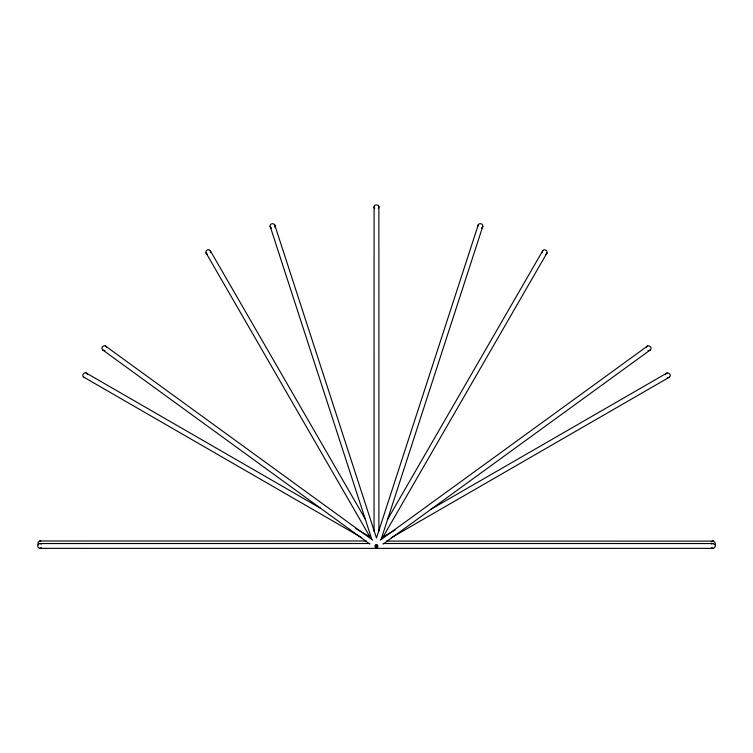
<?xml version="1.0" encoding="UTF-8"?>
<svg xmlns="http://www.w3.org/2000/svg" width="753" height="753" viewBox="0 0 753 753"><rect width="100%" height="100%" fill="white"/><g stroke="black" fill="none" stroke-linecap="round" stroke-linejoin="round"><path stroke-width="1.13" d="M478.136 225.185L477.986 226.211M376.434 544.447L376.528 548.269L376.566 544.447M374.665 208.666C371.361 203.799 381.432 203.592 378.401 208.553M482.729 226.662C483.765 223.585 478.588 222.267 478.014 225.467M482.466 227.387L482.692 226.672M542.555 251.013L542.311 252.641M210.642 252.66L210.435 250.89M665.501 374.665C666.772 370.325 672.871 374.938 669.125 377.357L391.306 537.755M376.528 537.83L478.24 224.883M381.14 539.327L482.795 226.361M646.3 347.51C647.524 343.415 653.435 347.528 650.121 350.107M546.829 253.3C548.476 250.514 543.685 248.151 542.461 251.163M482.315 227.472L482.682 226.804M546.414 253.968L546.791 253.309M274.704 227.039C276.69 222.709 268.586 222.512 270.318 226.917M40.191 543.525C37.048 543.233 36.878 548.419 40.022 548.363L712.987 548.363C717.214 547.949 715.632 538.546 711.209 541.793M387.635 519.344L542.8 250.627M383.032 537.002L546.951 253.027M377.347 544.843L375.314 547.629M482.005 227.801L481.496 228.14M668.843 377.517L669.379 377.178M41.584 547.855L39.721 548.335M380.35 540.108L647.533 346.022M383.202 544.033L650.347 349.9M711.425 544.014L712.837 543.506M546.132 254.109L545.605 254.401M649.604 350.465L649.735 350.352M381.997 537.529L395.203 529.905M430.481 509.536L666.979 373.027M668.862 377.498L667.224 377.63M377.818 545.52L374.994 546.433M105.015 350.503L103.66 350.503M649.312 350.522L647.957 350.522M40.775 541.002L38.064 542.038L38.064 544.767M39.843 540.983L40.323 540.974M39.871 543.525L40.342 543.515M40.173 548.363L40.653 548.353M39.693 541.002L366.41 540.974M386.581 541.087L713.307 541.115M39.721 543.544L369.808 543.515M383.202 543.506L713.289 543.544L715.002 544.701M713.289 548.335L711.425 547.855M712.677 541.087L713.157 541.096M712.658 543.506L713.138 543.525M712.357 548.353L712.827 548.363M40.173 543.515L41.584 544.014M712.809 543.525L713.289 543.544M378.053 546.509L377.206 546.245M376.924 546.151L375.474 544.664M375.916 545.831L374.9 545.492M87.517 374.561C85.795 369.704 79.752 375.973 84.581 377.62M207.386 254.279L206.2 253.187M105.966 346.361C103.622 344.102 100.215 348.215 102.85 350.089M271.438 228.103L270.939 227.754M102.888 350.079L103.368 350.456M86.04 372.923L320.562 508.294M355.783 528.634L370.015 536.851M83.639 377.074L361.713 537.661M105.571 346.088L372.622 540.099M105.825 346.258L106.088 346.446M102.624 349.891L369.77 544.024M106.051 346.455L106.672 347.5M210.36 250.758C208.892 248.095 204.6 250.58 206.162 253.177M270.722 227.538L270.261 226.757M377.658 547.647L376.462 546.029M210.191 250.504L365.356 519.212M206.04 252.904L369.958 536.88M274.704 224.836L376.415 537.783M270.148 226.314L371.803 539.28M378.881 206.689L378.91 531.053M374.09 206.689L374.062 531.053"/></g></svg>
